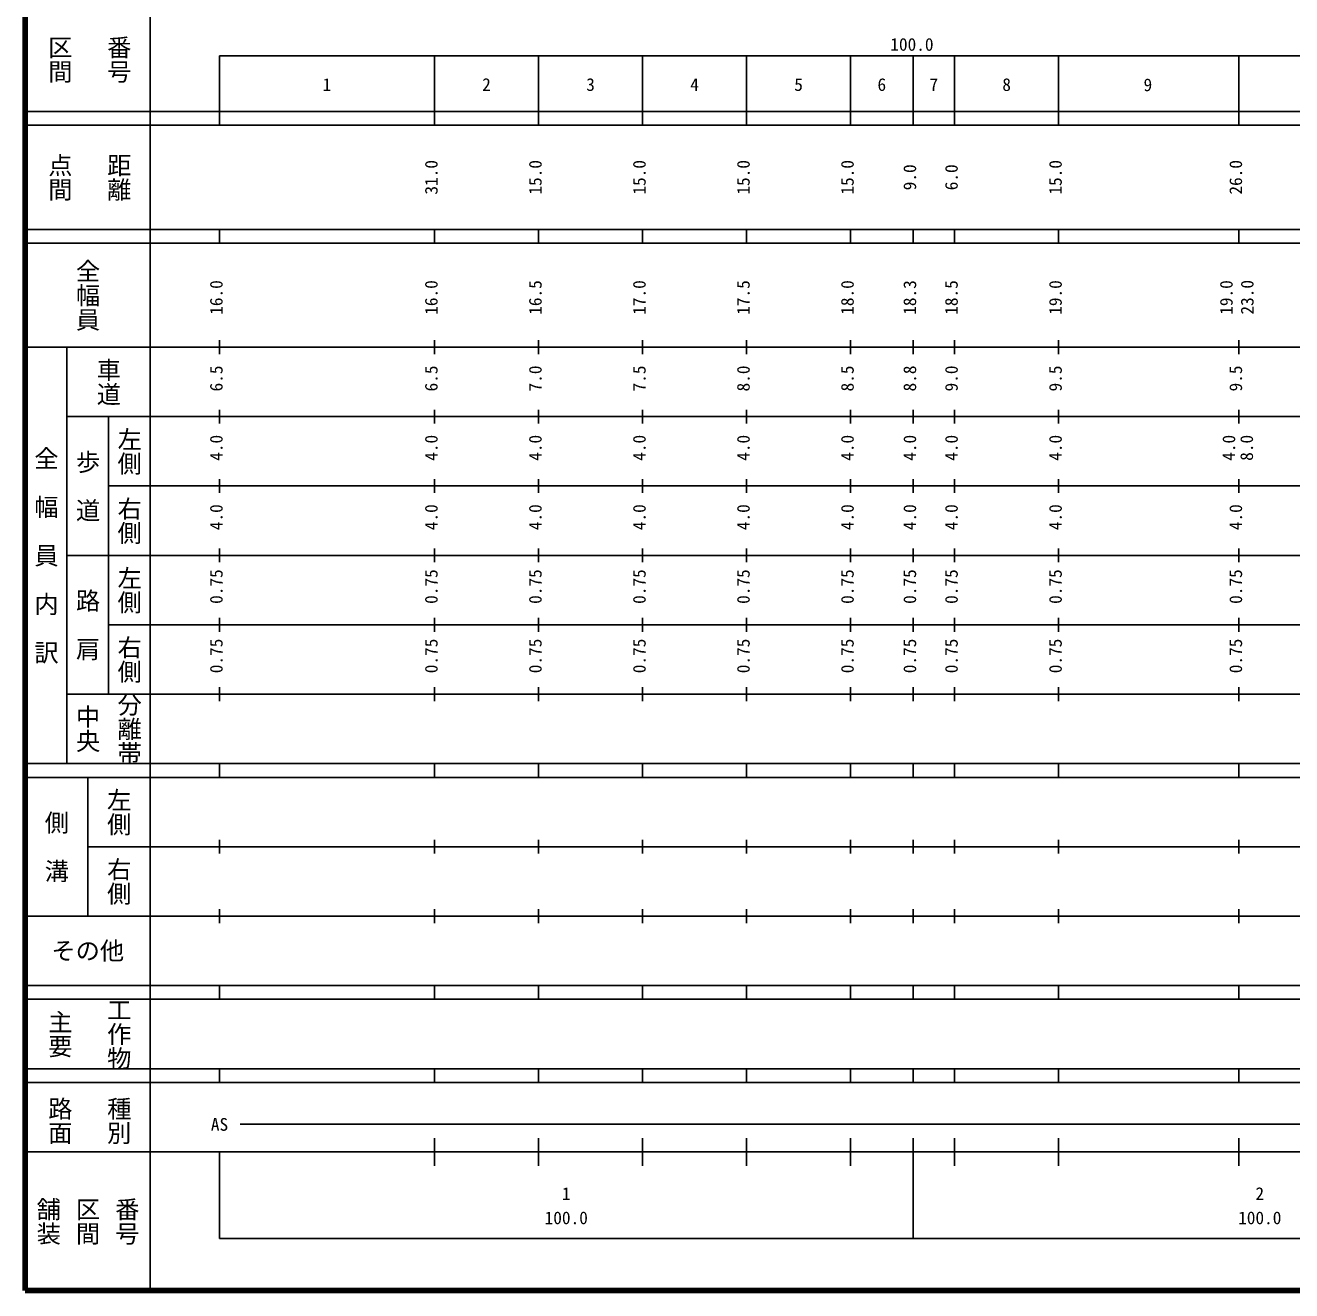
# Model space of a CAD drawing. Units: millimetres on the paper, enlarged 1000 times. Extents: x 40000 to 680000, y 20000 to 380000.
# Drawn here: x 40000 to 222602, y 20000 to 202409 of the extents above; entities that cross this region are included whole.
import ezdxf
from ezdxf.enums import TextEntityAlignment as Align

# ---------------------------------------------------------------- set-up
doc = ezdxf.new("R2010")
doc.units = ezdxf.units.MM
doc.header["$LTSCALE"] = 1000
doc.layers.add('M-TTL', color=7, linetype='Continuous', lineweight=13)
doc.layers.add('M-TTL-BAND', color=7, linetype='Continuous', lineweight=25)
doc.styles.add('@ＭＳ ゴシック', font='')
doc.styles.add('ＭＳ ゴシック', font='')
doc.styles.get('@ＭＳ ゴシック').set_extended_font_data('@MS Gothic')
doc.styles.get('ＭＳ ゴシック').set_extended_font_data('MS Gothic')

msp = doc.modelspace()

# ---------------------------------------------------------------- linework, layer by layer
at = {"layer": 'M-TTL', "color": 2, "lineweight": 140}
for p, q in [((40000, 380000), (40000, 20000)), ((40000, 20000), (680000, 20000))]:
    msp.add_line(p, q, dxfattribs=at)
at = {"layer": 'M-TTL-BAND'}
for p, q in [((58000, 370000), (58000, 20000)), ((68000, 198000), (579000, 198000)), ((68000, 198000), (68000, 188000)), ((99000, 188000), (99000, 198000)), ((114000, 188000), (114000, 198000)), ((129000, 188000), (129000, 198000)), ((144000, 188000), (144000, 198000)), ((159000, 188000), (159000, 198000)), ((168000, 188000), (168000, 198000)), ((174000, 188000), (174000, 198000)), ((189000, 188000), (189000, 198000)), ((215000, 188000), (215000, 198000)), ((40000, 190000), (579000, 190000)), ((40000, 188000), (579000, 188000)), ((40000, 173000), (579000, 173000)), ((68000, 171000), (68000, 173000)), ((99000, 171000), (99000, 173000)), ((114000, 171000), (114000, 173000)), ((129000, 171000), (129000, 173000)), ((144000, 171000), (144000, 173000)), ((159000, 171000), (159000, 173000)), ((168000, 171000), (168000, 173000)), ((174000, 171000), (174000, 173000)), ((189000, 171000), (189000, 173000)), ((215000, 171000), (215000, 173000)), ((40000, 171000), (579000, 171000)), ((40000, 156000), (579000, 156000)), ((46000, 96000), (46000, 156000)), ((68000, 155000), (68000, 157000)), ((99000, 155000), (99000, 157000)), ((114000, 155000), (114000, 157000)), ((129000, 155000), (129000, 157000)), ((144000, 155000), (144000, 157000)), ((159000, 155000), (159000, 157000)), ((168000, 155000), (168000, 157000)), ((174000, 155000), (174000, 157000)), ((189000, 155000), (189000, 157000)), ((215000, 155000), (215000, 157000)), ((68000, 145000), (68000, 147000)), ((99000, 145000), (99000, 147000)), ((114000, 145000), (114000, 147000)), ((129000, 145000), (129000, 147000)), ((144000, 145000), (144000, 147000)), ((159000, 145000), (159000, 147000)), ((168000, 145000), (168000, 147000)), ((174000, 145000), (174000, 147000)), ((189000, 145000), (189000, 147000)), ((215000, 145000), (215000, 147000)), ((46000, 146000), (579000, 146000)), ((52000, 146000), (52000, 106000)), ((68000, 135000), (68000, 137000)), ((99000, 135000), (99000, 137000)), ((114000, 135000), (114000, 137000)), ((129000, 135000), (129000, 137000)), ((144000, 135000), (144000, 137000)), ((159000, 135000), (159000, 137000)), ((168000, 135000), (168000, 137000)), ((174000, 135000), (174000, 137000)), ((189000, 135000), (189000, 137000)), ((215000, 135000), (215000, 137000)), ((52000, 136000), (579000, 136000)), ((46000, 126000), (579000, 126000)), ((68000, 125000), (68000, 127000)), ((99000, 125000), (99000, 127000)), ((114000, 125000), (114000, 127000)), ((129000, 125000), (129000, 127000)), ((144000, 125000), (144000, 127000)), ((159000, 125000), (159000, 127000)), ((168000, 125000), (168000, 127000)), ((174000, 125000), (174000, 127000)), ((189000, 125000), (189000, 127000)), ((215000, 125000), (215000, 127000)), ((68000, 115000), (68000, 117000)), ((99000, 115000), (99000, 117000)), ((114000, 115000), (114000, 117000)), ((129000, 115000), (129000, 117000)), ((144000, 115000), (144000, 117000)), ((159000, 115000), (159000, 117000)), ((168000, 115000), (168000, 117000)), ((174000, 115000), (174000, 117000)), ((189000, 115000), (189000, 117000)), ((215000, 115000), (215000, 117000)), ((52000, 116000), (579000, 116000)), ((46000, 106000), (579000, 106000)), ((68000, 105000), (68000, 107000)), ((99000, 105000), (99000, 107000)), ((114000, 105000), (114000, 107000)), ((129000, 105000), (129000, 107000)), ((144000, 105000), (144000, 107000)), ((159000, 105000), (159000, 107000)), ((168000, 105000), (168000, 107000)), ((174000, 105000), (174000, 107000)), ((189000, 105000), (189000, 107000)), ((215000, 105000), (215000, 107000)), ((40000, 96000), (579000, 96000)), ((68000, 94000), (68000, 96000)), ((99000, 94000), (99000, 96000)), ((114000, 94000), (114000, 96000)), ((129000, 94000), (129000, 96000)), ((144000, 94000), (144000, 96000)), ((159000, 94000), (159000, 96000)), ((168000, 94000), (168000, 96000)), ((174000, 94000), (174000, 96000)), ((189000, 94000), (189000, 96000)), ((215000, 94000), (215000, 96000)), ((40000, 94000), (579000, 94000)), ((49000, 94000), (49000, 74000)), ((49000, 84000), (579000, 84000)), ((68000, 83000), (68000, 85000)), ((99000, 83000), (99000, 85000)), ((114000, 83000), (114000, 85000)), ((129000, 83000), (129000, 85000)), ((144000, 83000), (144000, 85000)), ((159000, 83000), (159000, 85000)), ((168000, 83000), (168000, 85000)), ((174000, 83000), (174000, 85000)), ((189000, 83000), (189000, 85000)), ((215000, 83000), (215000, 85000)), ((68000, 73000), (68000, 75000)), ((99000, 73000), (99000, 75000)), ((114000, 73000), (114000, 75000)), ((129000, 73000), (129000, 75000)), ((144000, 73000), (144000, 75000)), ((159000, 73000), (159000, 75000)), ((168000, 73000), (168000, 75000)), ((174000, 73000), (174000, 75000)), ((189000, 73000), (189000, 75000)), ((215000, 73000), (215000, 75000)), ((40000, 74000), (579000, 74000)), ((40000, 64000), (579000, 64000)), ((68000, 62000), (68000, 64000)), ((99000, 62000), (99000, 64000)), ((114000, 62000), (114000, 64000)), ((129000, 62000), (129000, 64000)), ((144000, 62000), (144000, 64000)), ((159000, 62000), (159000, 64000)), ((168000, 62000), (168000, 64000)), ((174000, 62000), (174000, 64000)), ((189000, 62000), (189000, 64000)), ((215000, 62000), (215000, 64000)), ((40000, 62000), (579000, 62000)), ((40000, 52000), (579000, 52000)), ((68000, 50000), (68000, 52000)), ((99000, 50000), (99000, 52000)), ((114000, 50000), (114000, 52000)), ((129000, 50000), (129000, 52000)), ((144000, 50000), (144000, 52000)), ((159000, 50000), (159000, 52000)), ((168000, 50000), (168000, 52000)), ((174000, 50000), (174000, 52000)), ((189000, 50000), (189000, 52000)), ((215000, 50000), (215000, 52000)), ((40000, 50000), (579000, 50000)), ((71000, 44000), (565000, 44000)), ((99000, 38000), (99000, 42000)), ((114000, 38000), (114000, 42000)), ((129000, 38000), (129000, 42000)), ((144000, 38000), (144000, 42000)), ((159000, 38000), (159000, 42000)), ((168000, 27500), (168000, 42000)), ((174000, 38000), (174000, 42000)), ((189000, 38000), (189000, 42000)), ((215000, 38000), (215000, 42000)), ((40000, 40000), (579000, 40000)), ((68000, 40000), (68000, 27500)), ((68000, 27500), (579000, 27500))]:
    msp.add_line(p, q, dxfattribs=at)

# ---------------------------------------------------------------- texts
at = {"layer": 'M-TTL-BAND', "style": '@ＭＳ ゴシック'}
for s, p in [('区間', (45000, 197500)), ('番号', (53500, 197500)), ('点間', (45000, 180500)), ('距離', (53500, 180500)), ('全幅員', (49000, 163500)), ('車道', (52000, 151000)), ('左側', (55000, 141000)), ('全\u3000幅\u3000員\u3000内\u3000訳', (43000, 126000)), ('歩\u3000道', (49000, 136000)), ('右側', (55000, 131000)), ('左側', (55000, 121000)), ('路\u3000肩', (49000, 116000)), ('右側', (55000, 111000)), ('分離帯', (55000, 101000)), ('中央', (49000, 101000)), ('左側', (53500, 89000)), ('側\u3000溝', (44500, 84000)), ('右側', (53500, 79000)), ('主要', (45000, 57000)), ('工作物', (53500, 57000)), ('路面', (45000, 44500)), ('種別', (53500, 44500)), ('舗装', (43333, 30000)), ('区間', (49000, 30000)), ('番号', (54667, 30000))]:
    msp.add_text(s, height=2566, rotation=270, dxfattribs=at).set_placement(p, align=Align.MIDDLE_CENTER)
at = {"layer": 'M-TTL-BAND', "style": 'ＭＳ ゴシック'}
for s, p in [('100.0', (167844, 198195)), ('1', (83500, 192405)), ('2', (106500, 192405)), ('3', (121500, 192405)), ('4', (136500, 192405)), ('5', (151500, 192405)), ('6', (163500, 192405)), ('7', (171000, 192405)), ('8', (181500, 192405)), ('9', (201866, 192368)), ('AS', (68000, 42500)), ('1', (118000, 32523)), ('2', (218000, 32523)), ('100.0', (118000, 29033)), ('100.0', (218000, 29033))]:
    msp.add_text(s, height=1833, dxfattribs=at).set_placement(p, align=Align.BOTTOM_CENTER)
for s, p in [('31.0', (100000, 180500)), ('15.0', (115000, 180500)), ('15.0', (130000, 180500)), ('15.0', (145000, 180500)), ('15.0', (160000, 180500)), ('15.0', (190000, 180500)), ('26.0', (216000, 180500)), ('9.0', (169000, 180500)), ('6.0', (175000, 180500)), ('16.0', (69000, 163174)), ('16.0', (100000, 163174)), ('16.5', (115000, 163174)), ('17.0', (130000, 163174)), ('17.5', (145000, 163174)), ('18.0', (160000, 163174)), ('18.3', (169000, 163174)), ('18.5', (175000, 163174)), ('19.0', (190000, 163174)), ('19.0', (214641, 163174)), ('23.0', (217652, 163207)), ('6.5', (69000, 151500)), ('6.5', (100000, 151500)), ('7.0', (115000, 151500)), ('7.5', (130000, 151500)), ('8.0', (145000, 151500)), ('8.5', (160000, 151500)), ('8.8', (169000, 151500)), ('9.0', (175000, 151500)), ('9.5', (190000, 151500)), ('9.5', (216000, 151500)), ('4.0', (69000, 141500)), ('4.0', (100000, 141500)), ('4.0', (115000, 141500)), ('4.0', (130000, 141500)), ('4.0', (145000, 141500)), ('4.0', (160000, 141500)), ('4.0', (169000, 141500)), ('4.0', (175000, 141500)), ('4.0', (190000, 141500)), ('4.0', (215004, 141500)), ('8.0', (217575, 141500)), ('4.0', (69000, 131500)), ('4.0', (100000, 131500)), ('4.0', (115000, 131500)), ('4.0', (130000, 131500)), ('4.0', (145000, 131500)), ('4.0', (160000, 131500)), ('4.0', (169000, 131500)), ('4.0', (175000, 131500)), ('4.0', (190000, 131500)), ('4.0', (216000, 131500)), ('0.75', (69000, 121500)), ('0.75', (100000, 121500)), ('0.75', (115000, 121500)), ('0.75', (130000, 121500)), ('0.75', (145000, 121500)), ('0.75', (160000, 121500)), ('0.75', (169000, 121500)), ('0.75', (175000, 121500)), ('0.75', (190000, 121500)), ('0.75', (216000, 121500)), ('0.75', (69000, 111500)), ('0.75', (100000, 111500)), ('0.75', (115000, 111500)), ('0.75', (130000, 111500)), ('0.75', (145000, 111500)), ('0.75', (160000, 111500)), ('0.75', (169000, 111500)), ('0.75', (175000, 111500)), ('0.75', (190000, 111500)), ('0.75', (216000, 111500))]:
    msp.add_text(s, height=1833, rotation=90, dxfattribs=at).set_placement(p, align=Align.BOTTOM_CENTER)
msp.add_text('その他', height=2566, dxfattribs=at).set_placement((49000, 69000), align=Align.MIDDLE_CENTER)

doc.saveas('drawing.dxf')
